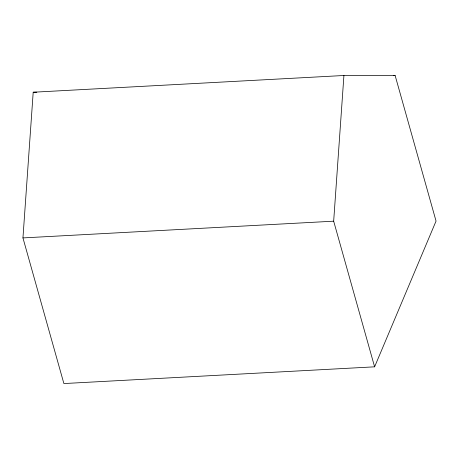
<?xml version="1.0" encoding="UTF-8"?>
<svg xmlns="http://www.w3.org/2000/svg" width="459" height="459" viewBox="0 0 459 459"><rect width="100%" height="100%" fill="white"/><g stroke="black" fill="none" stroke-linecap="round" stroke-linejoin="round"><path stroke-width="0.69" d="M22.95 237.917L33.203 92.225L343.923 75.494L395.113 75.442L436.05 221.083L374.607 366.827L63.887 383.558L22.95 237.917L333.67 221.186L374.607 366.827M333.67 221.186L343.923 75.494M393.679 75.517L395.113 75.442M33.203 92.225L36.76 92.225"/></g></svg>
